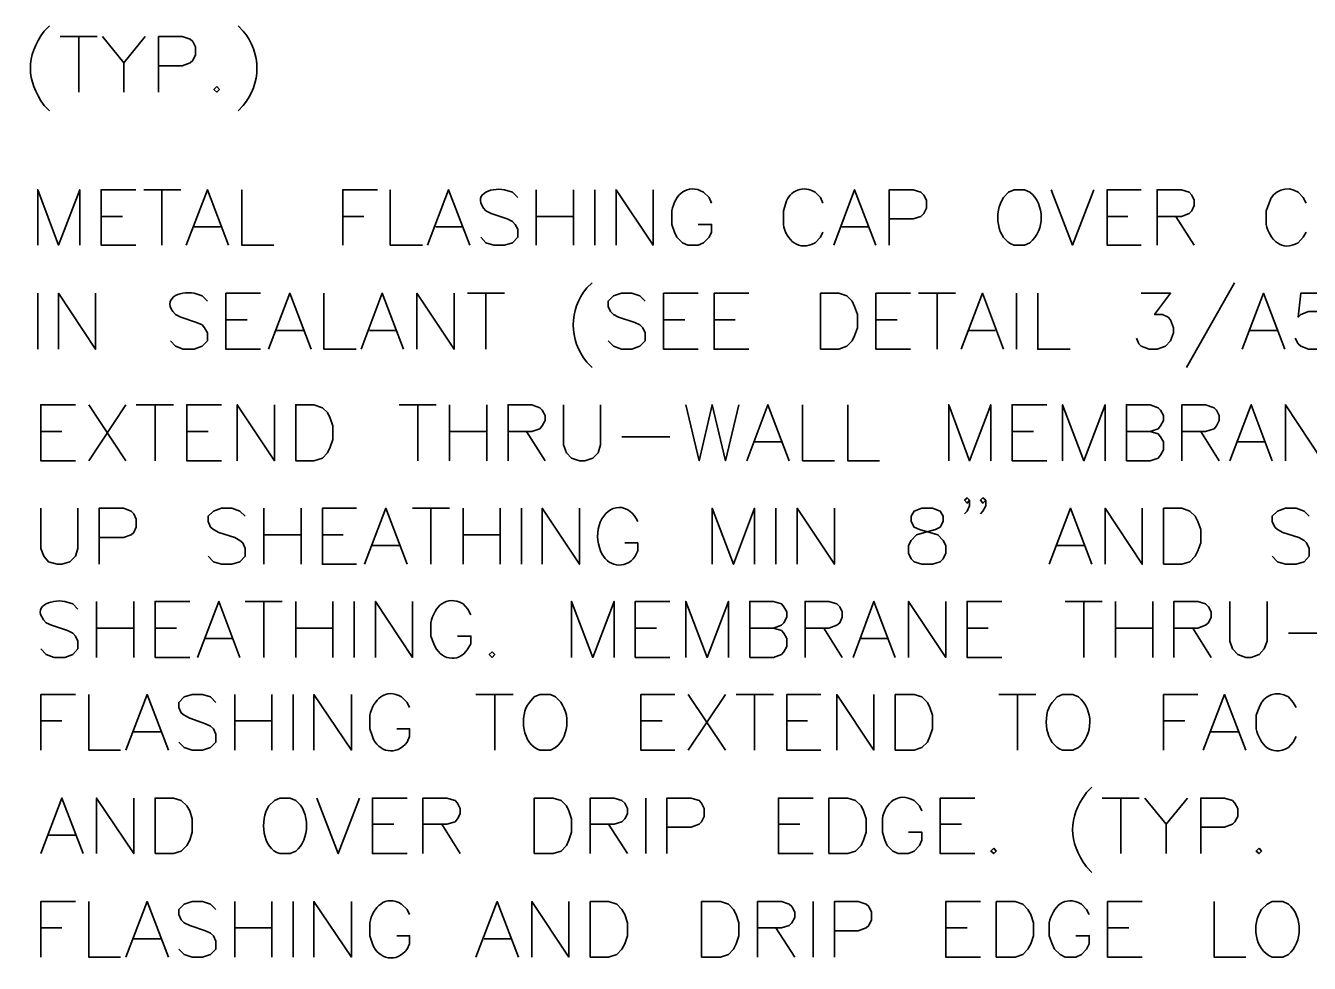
# Model space of a CAD drawing. Header units: inches. Extents: x 5 to 516, y -193 to 129.
# Drawn here: x 37.755 to 40.636, y -167.433 to -165.33 of the extents above; entities that cross this region are included whole.
import ezdxf

# ---------------------------------------------------------------- set-up
doc = ezdxf.new("R2010")
doc.units = ezdxf.units.IN
doc.header["$MEASUREMENT"] = 0
doc.layers.add('PDF7_Geometry', color=7, linetype='Continuous')

msp = doc.modelspace()

# ---------------------------------------------------------------- linework, layer by layer
at = {"layer": 'PDF7_Geometry', "lineweight": 35}
for points in [[(37.809108, -165.3302277), (37.7968858, -165.3424499)], [(37.8324415, -165.3546712), (37.9157749, -165.3546712)], [(37.874662, -165.3546712), (37.874662, -165.4791156)], [(37.9279977, -165.3546712), (37.9757755, -165.4135601), (37.9757755, -165.4791156)], [(38.0235517, -165.3546712), (37.9757739, -165.4135601)], [(38.0535516, -165.4791151), (38.0535516, -165.3546706), (38.1068849, -165.3546706), (38.1246627, -165.3602262), (38.1302183, -165.3657817), (38.1368849, -165.378004), (38.1368849, -165.3957817), (38.1302183, -165.408004), (38.1246627, -165.4135595), (38.1068849, -165.4202262), (38.0535516, -165.4202262)], [(37.7968858, -165.5091166), (37.809108, -165.5213388)], [(37.7824402, -165.8224492), (37.7824402, -165.6980047), (37.8291068, -165.8224492), (37.8768846, -165.6980047), (37.8768846, -165.8224492)], [(38.0024412, -165.8224492), (37.9246634, -165.8224492), (37.9246634, -165.6980047), (38.0024412, -165.6980047)], [(38.0202196, -165.6980053), (38.1035529, -165.6980053)], [(38.0613302, -165.6980053), (38.0613302, -165.8224497)], [(38.1157735, -165.8224492), (38.1635513, -165.6980047), (38.210218, -165.8224492)], [(38.2402174, -165.6980053), (38.2402174, -165.8224497), (38.3124397, -165.8224497)], [(38.4668862, -165.8224492), (38.4668862, -165.6980047), (38.544664, -165.6980047)], [(38.5735508, -165.6980053), (38.5735508, -165.8224497), (38.645773, -165.8224497)], [(38.6568841, -165.8224492), (38.7046619, -165.6980047), (38.7524397, -165.8224492)], [(38.8602194, -165.7157823), (38.8479972, -165.7035601), (38.8302194, -165.6980045)], [(38.90133, -165.6980053), (38.90133, -165.8224497)], [(38.9846633, -165.6980053), (38.9846633, -165.8224497)], [(39.0324403, -165.6980053), (39.0324403, -165.8224497)], [(39.0802195, -165.8224492), (39.0802195, -165.6980047), (39.1635528, -165.8224492), (39.1635528, -165.6980047)], [(39.2946632, -165.7280052), (39.2891076, -165.7157829), (39.2768854, -165.7035607)], [(39.5691066, -165.8224492), (39.6157733, -165.6980047), (39.6635511, -165.8224492)], [(39.6935528, -165.8224492), (39.6935528, -165.6980047), (39.7468861, -165.6980047), (39.7646639, -165.7035603), (39.7713306, -165.7102269), (39.7768861, -165.7213381), (39.7768861, -165.7391158), (39.7713306, -165.7513381), (39.7646639, -165.7580047), (39.7468861, -165.7635603), (39.6935528, -165.7635603)], [(40.0091083, -165.7035608), (39.9968861, -165.6980053), (39.9735527, -165.6980053), (39.9613305, -165.7035608), (39.9502194, -165.715783)], [(40.0568861, -165.6980053), (40.1046639, -165.8224497), (40.1524416, -165.6980053)], [(40.2591088, -165.8224492), (40.1824422, -165.8224492), (40.1824422, -165.6980047), (40.2591088, -165.6980047)], [(40.2946632, -165.8224492), (40.2946632, -165.6980047), (40.3491077, -165.6980047), (40.3668855, -165.7035603), (40.372441, -165.7102269), (40.3779966, -165.7213381), (40.3779966, -165.7335603), (40.372441, -165.7457825), (40.3668855, -165.7513381), (40.3491077, -165.7580047), (40.2946632, -165.7580047)], [(40.6291065, -165.7280052), (40.6224399, -165.7157829), (40.6113287, -165.7035607)], [(40.5457732, -165.7280052), (40.5391065, -165.745783), (40.5391065, -165.775783)], [(37.9246634, -165.7580051), (37.9724412, -165.7580051)], [(38.4668862, -165.7580051), (38.514664, -165.7580051)], [(38.7879972, -165.7457823), (38.8002194, -165.7513379), (38.835775, -165.7635601), (38.8479972, -165.7691157), (38.8535527, -165.7757823), (38.8602194, -165.7868934), (38.8602194, -165.8046712), (38.8479972, -165.8168934), (38.8302194, -165.822449), (38.8057749, -165.822449), (38.7879972, -165.8168934), (38.7768861, -165.8046712)], [(38.90133, -165.7580051), (38.9846633, -165.7580051)], [(39.2057743, -165.745783), (39.2057743, -165.775783), (39.2113298, -165.7935607), (39.2168854, -165.8046718), (39.2291076, -165.8168941), (39.2413298, -165.8224496), (39.2646632, -165.8224496), (39.2768854, -165.8168941), (39.2891076, -165.8046718), (39.2946632, -165.7935607), (39.2946632, -165.775783), (39.2646632, -165.775783)], [(40.1824422, -165.7580051), (40.2291088, -165.7580051)], [(40.336886, -165.7580051), (40.3779971, -165.8224495)], [(38.1335529, -165.7813386), (38.1924417, -165.7813386)], [(38.6757734, -165.7813386), (38.7346623, -165.7813386)], [(39.5868859, -165.7813386), (39.6457748, -165.7813386)], [(39.5268854, -165.8168941), (39.5391076, -165.8046718), (39.5446632, -165.7935607)], [(39.9735527, -165.8224497), (39.9968861, -165.8224497), (40.0091083, -165.8168942)], [(40.6113287, -165.8168941), (40.6224399, -165.8046718), (40.6291065, -165.7935607)], [(37.7824402, -165.930226), (37.7824402, -166.0557815)], [(37.8291072, -166.0557821), (37.8291072, -165.9302265), (37.9124405, -166.0557821), (37.9124405, -165.9302265)], [(38.1635528, -165.9480053), (38.1513305, -165.9357831), (38.1335528, -165.9302275)], [(38.2824411, -166.0557821), (38.2046633, -166.0557821), (38.2046633, -165.9302265), (38.2824411, -165.9302265)], [(38.3002195, -166.0557821), (38.3479973, -165.9302265), (38.3957751, -166.0557821)], [(38.4246634, -165.930226), (38.4246634, -166.0557815), (38.4968857, -166.0557815)], [(38.5079968, -166.0557821), (38.5557746, -165.9302265), (38.6035523, -166.0557821)], [(38.6335529, -166.0557821), (38.6335529, -165.9302265), (38.7168862, -166.0557821), (38.7168862, -165.9302265)], [(38.7468861, -165.930226), (38.8302195, -165.930226)], [(38.7879967, -165.930226), (38.7879967, -166.0557815)], [(39.0268861, -165.9068924), (39.0146639, -165.9180036)], [(39.1457735, -165.9480053), (39.1335513, -165.9357831), (39.1157735, -165.9302275), (39.0924402, -165.9302275), (39.0746624, -165.9357831), (39.0624402, -165.9480053), (39.0624402, -165.9602275), (39.0679957, -165.9713386), (39.0746624, -165.9780053), (39.0857735, -165.9835608), (39.1224402, -165.9957831), (39.1335513, -166.0013386), (39.140218, -166.0080053), (39.1457735, -166.0191164), (39.1457735, -166.0368942), (39.1335513, -166.0491164), (39.1157735, -166.0557831), (39.0924402, -166.0557831), (39.0746624, -166.0491164), (39.0624402, -166.0368942)], [(39.2646641, -166.0557821), (39.1868864, -166.0557821), (39.1868864, -165.9302265), (39.2646641, -165.9302265)], [(39.3779974, -166.0557821), (39.3002196, -166.0557821), (39.3002196, -165.9302265), (39.3779974, -165.9302265)], [(39.7413307, -166.0557821), (39.6635529, -166.0557821), (39.6635529, -165.9302265), (39.7413307, -165.9302265)], [(39.7591068, -165.930226), (39.8424402, -165.930226)], [(39.8013296, -165.930226), (39.8013296, -166.0557815)], [(39.854663, -166.0557821), (39.9024408, -165.9302265), (39.9502186, -166.0557821)], [(39.9791069, -165.930226), (39.9791069, -166.0557815)], [(40.0268862, -165.930226), (40.0268862, -166.0557815), (40.0991084, -166.0557815)], [(40.2591069, -165.930226), (40.3246624, -165.930226), (40.2891069, -165.9780037), (40.3068846, -165.9780037), (40.3191069, -165.9835593), (40.3246624, -165.990226), (40.3313291, -166.0080037), (40.3313291, -166.0191149), (40.3246624, -166.0368926), (40.3135513, -166.0491149), (40.2946624, -166.0557815), (40.2768846, -166.0557815), (40.2591069, -166.0491149), (40.2535513, -166.0435593), (40.2479957, -166.0313371)], [(40.4679963, -165.9068924), (40.3602185, -166.0968925)], [(40.4857734, -166.0557821), (40.5335511, -165.9302265), (40.5813289, -166.0557821)], [(40.6757736, -165.930226), (40.6168847, -165.930226), (40.6113291, -165.9835593), (40.6168847, -165.9780037), (40.6346624, -165.9713371), (40.6524402, -165.9713371), (40.670218, -165.9780037), (40.6824402, -165.990226), (40.6879958, -166.0080037), (40.6879958, -166.0191149), (40.6824402, -166.0368926), (40.670218, -166.0491149), (40.6524402, -166.0557815), (40.6346624, -166.0557815), (40.6168847, -166.0491149), (40.6113291, -166.0435593), (40.6046624, -166.0313371)], [(38.0913305, -165.9780053), (38.1035528, -165.9835608), (38.1391083, -165.9957831), (38.1513305, -166.0013386), (38.1568861, -166.0080053), (38.1635528, -166.0191164), (38.1635528, -166.0368942), (38.1513305, -166.0491164), (38.1335528, -166.0557831), (38.1091083, -166.0557831), (38.0913305, -166.0491164), (38.0802194, -166.0368942)], [(38.2046633, -165.9902258), (38.2524411, -165.9902258)], [(39.1868864, -165.9902258), (39.2346641, -165.9902258)], [(39.3002196, -165.9902258), (39.3479974, -165.9902258)], [(39.6635529, -165.9902258), (39.7113307, -165.9902258)], [(38.3179966, -166.0135593), (38.3779966, -166.0135593)], [(38.526886, -166.0135593), (38.5857749, -166.0135593)], [(39.8724423, -166.0135593), (39.9313312, -166.0135593)], [(40.5035527, -166.0135593), (40.5635527, -166.0135593)], [(39.0146639, -166.0846702), (39.0268861, -166.0968925)], [(37.8668866, -166.3057821), (37.7891088, -166.3057821), (37.7891088, -166.1802265), (37.8668866, -166.1802265)], [(37.8968856, -166.180226), (37.980219, -166.3057815)], [(37.980219, -166.180226), (37.8968856, -166.3057815)], [(38.0035525, -166.180226), (38.0868858, -166.180226)], [(38.045773, -166.180226), (38.045773, -166.3057815)], [(38.1946635, -166.3057821), (38.1168857, -166.3057821), (38.1168857, -166.1802265), (38.1946635, -166.1802265)], [(38.230219, -166.3057821), (38.230219, -166.1802265), (38.3135523, -166.3057821), (38.3135523, -166.1802265)], [(38.5935523, -166.180226), (38.6768856, -166.180226)], [(38.635775, -166.180226), (38.635775, -166.3057815)], [(38.7068855, -166.180226), (38.7068855, -166.3057815)], [(38.7902188, -166.180226), (38.7902188, -166.3057815)], [(38.8379958, -166.3057821), (38.8379958, -166.1802265), (38.8913292, -166.1802265), (38.9091069, -166.1868932), (38.9146625, -166.1924487), (38.9213292, -166.204671), (38.9213292, -166.2157821), (38.9146625, -166.2280043), (38.9091069, -166.234671), (38.8913292, -166.2402265), (38.8379958, -166.2402265)], [(38.9624397, -166.180226), (38.9624397, -166.270226), (38.9691064, -166.2880038), (38.9802175, -166.300226), (38.9979953, -166.3057815), (39.0102175, -166.3057815), (39.0279953, -166.300226), (39.0402175, -166.2880038), (39.0457731, -166.270226), (39.0457731, -166.180226)], [(39.2368855, -166.180226), (39.2668855, -166.3057815), (39.2957744, -166.180226), (39.3257744, -166.3057815), (39.3557744, -166.180226)], [(39.3735522, -166.3057821), (39.42133, -166.1802265), (39.4691078, -166.3057821)], [(39.4991083, -166.180226), (39.4991083, -166.3057815), (39.5702195, -166.3057815)], [(39.6002187, -166.180226), (39.6002187, -166.3057815), (39.6713298, -166.3057815)], [(39.8268852, -166.3057821), (39.8268852, -166.1802265), (39.8735519, -166.3057821), (39.9213297, -166.1802265), (39.9213297, -166.3057821)], [(40.0468862, -166.3057821), (39.9691085, -166.3057821), (39.9691085, -166.1802265), (40.0468862, -166.1802265)], [(40.0824417, -166.3057821), (40.0824417, -166.1802265), (40.1302195, -166.3057821), (40.1779973, -166.1802265), (40.1779973, -166.3057821)], [(40.2257749, -166.3057821), (40.2257749, -166.1802265), (40.2791082, -166.1802265), (40.296886, -166.1868932), (40.3024416, -166.1924487), (40.3091082, -166.204671), (40.3091082, -166.2157821), (40.3024416, -166.2280043), (40.296886, -166.234671), (40.2791082, -166.2402265), (40.2257749, -166.2402265)], [(40.3502188, -166.3057821), (40.3502188, -166.1802265), (40.4035521, -166.1802265), (40.422441, -166.1868932), (40.4279966, -166.1924487), (40.4335521, -166.204671), (40.4335521, -166.2157821), (40.4279966, -166.2280043), (40.422441, -166.234671), (40.4035521, -166.2402265), (40.3502188, -166.2402265)], [(40.4579956, -166.3057821), (40.5057734, -166.1802265), (40.55244, -166.3057821)], [(40.5824418, -166.3057821), (40.5824418, -166.1802265), (40.6657751, -166.3057821), (40.6657751, -166.1802265)], [(37.7891088, -166.2402258), (37.8368866, -166.2402258)], [(38.1168857, -166.2402258), (38.1646635, -166.2402258)], [(38.7068855, -166.2402258), (38.7902188, -166.2402258)], [(38.8791064, -166.2402258), (38.9213286, -166.3057814)], [(39.9691085, -166.2402258), (40.0168862, -166.2402258)], [(40.2791083, -166.2402258), (40.2968861, -166.2457814), (40.3024416, -166.252448), (40.3091083, -166.2635591), (40.3091083, -166.2813369), (40.3024416, -166.2935591), (40.2968861, -166.3002258), (40.2791083, -166.3057814), (40.225775, -166.3057814)], [(40.3924416, -166.2402258), (40.4335527, -166.3057814)], [(39.0935523, -166.2524487), (39.2013301, -166.2524487)], [(39.3913293, -166.2635593), (39.4513293, -166.2635593)], [(40.4757749, -166.2635593), (40.5346638, -166.2635593)], [(39.8735523, -166.3946719), (39.8679967, -166.4013386), (39.8624412, -166.3946719), (39.8679967, -166.3891163), (39.8735523, -166.3946719), (39.8735523, -166.4068941), (39.8679967, -166.4191163), (39.8624412, -166.4246719)], [(39.9102186, -166.3946719), (39.9035519, -166.4013386), (39.8979964, -166.3946719), (39.9035519, -166.3891163), (39.9102186, -166.3946719), (39.9102186, -166.4068941), (39.9035519, -166.4191163), (39.8979964, -166.4246719)], [(37.7891088, -166.4124489), (37.7891088, -166.502449), (37.7957755, -166.5202267), (37.8068866, -166.532449), (37.8257755, -166.5380045), (37.8368866, -166.5380045), (37.8546644, -166.532449), (37.8668866, -166.5202267), (37.8724422, -166.502449), (37.8724422, -166.4124489)], [(37.9202191, -166.5380051), (37.9202191, -166.4124495), (37.9746636, -166.4124495), (37.9924414, -166.4191162), (37.9979969, -166.4246717), (38.0035525, -166.4368939), (38.0035525, -166.4546717), (37.9979969, -166.4668939), (37.9924414, -166.4724495), (37.9746636, -166.4780051), (37.9202191, -166.4780051)], [(38.247996, -166.430226), (38.2357738, -166.4191149), (38.217996, -166.4124482), (38.1946627, -166.4124482), (38.1768849, -166.4191149), (38.1646627, -166.430226), (38.1646627, -166.4424482), (38.1702183, -166.4546704), (38.1768849, -166.460226), (38.1891071, -166.4668927), (38.2246627, -166.4780038), (38.2357738, -166.4846705), (38.2424405, -166.490226), (38.247996, -166.5024482), (38.247996, -166.520226), (38.2357738, -166.5324482), (38.217996, -166.5380038), (38.1946627, -166.5380038), (38.1768849, -166.5324482), (38.1646627, -166.520226)], [(38.2902188, -166.4124489), (38.2902188, -166.5380045)], [(38.3735521, -166.4124489), (38.3735521, -166.5380045)], [(38.4979958, -166.5380051), (38.4213291, -166.5380051), (38.4213291, -166.4124495), (38.4979958, -166.4124495)], [(38.5157754, -166.5380051), (38.5635532, -166.4124495), (38.6113309, -166.5380051)], [(38.6235522, -166.4124489), (38.7068855, -166.4124489)], [(38.6646627, -166.4124489), (38.6646627, -166.5380045)], [(38.7368854, -166.4124489), (38.7368854, -166.5380045)], [(38.8202188, -166.4124489), (38.8202188, -166.5380045)], [(38.8679957, -166.4124489), (38.8679957, -166.5380045)], [(38.9146628, -166.5380051), (38.9146628, -166.4124495), (38.9979961, -166.5380051), (38.9979961, -166.4124495)], [(39.2957731, -166.5380051), (39.2957731, -166.4124495), (39.3435509, -166.5380051), (39.3913287, -166.4124495), (39.3913287, -166.5380051)], [(39.4391085, -166.4124489), (39.4391085, -166.5380045)], [(39.4868855, -166.5380051), (39.4868855, -166.4124495), (39.5702188, -166.5380051), (39.5702188, -166.4124495)], [(40.0524418, -166.5380051), (40.1002196, -166.4124495), (40.1479974, -166.5380051)], [(40.1779979, -166.5380051), (40.1779979, -166.4124495), (40.2613313, -166.5380051), (40.2613313, -166.4124495)], [(40.6357752, -166.430226), (40.6246641, -166.4191149), (40.6068863, -166.4124482), (40.5824418, -166.4124482), (40.5646641, -166.4191149), (40.5524418, -166.430226), (40.5524418, -166.4424482), (40.5591085, -166.4546704), (40.5646641, -166.460226), (40.5768863, -166.4668927), (40.6124418, -166.4780038), (40.6246641, -166.4846705), (40.6302196, -166.490226), (40.6357752, -166.5024482), (40.6357752, -166.520226), (40.6246641, -166.5324482), (40.6068863, -166.5380038), (40.5824418, -166.5380038), (40.5646641, -166.5324482), (40.5524418, -166.520226)], [(38.2902188, -166.4724488), (38.3735521, -166.4724488)], [(38.4213291, -166.4724488), (38.4679958, -166.4724488)], [(38.7368854, -166.4724488), (38.8202188, -166.4724488)], [(38.5335524, -166.4957823), (38.5935524, -166.4957823)], [(39.1235509, -166.5202266), (39.1291064, -166.5080044), (39.1291064, -166.4902266), (39.1002175, -166.4902266)], [(40.0702189, -166.4957823), (40.1302189, -166.4957823)], [(37.8724422, -166.6391155), (37.8613311, -166.6268932), (37.8435533, -166.6213377)], [(37.9146627, -166.6213384), (37.9146627, -166.746894)], [(37.997996, -166.6213384), (37.997996, -166.746894)], [(38.1235508, -166.7468945), (38.045773, -166.7468945), (38.045773, -166.6213389), (38.1235508, -166.6213389)], [(38.1413292, -166.7468945), (38.189107, -166.6213389), (38.2357736, -166.7468945)], [(38.247996, -166.6213384), (38.3313294, -166.6213384)], [(38.2902188, -166.6213384), (38.2902188, -166.746894)], [(38.3613293, -166.6213384), (38.3613293, -166.746894)], [(38.4446626, -166.6213384), (38.4446626, -166.746894)], [(38.4924419, -166.6213384), (38.4924419, -166.746894)], [(38.5402188, -166.7468945), (38.5402188, -166.6213389), (38.6235522, -166.7468945), (38.6235522, -166.6213389)], [(38.980219, -166.7468945), (38.980219, -166.6213389), (39.0279968, -166.7468945), (39.0757746, -166.6213389), (39.0757746, -166.7468945)], [(39.20133, -166.7468945), (39.1235522, -166.7468945), (39.1235522, -166.6213389), (39.20133, -166.6213389)], [(39.2368855, -166.7468945), (39.2368855, -166.6213389), (39.2846632, -166.7468945), (39.332441, -166.6213389), (39.332441, -166.7468945)], [(39.3802186, -166.7468945), (39.3802186, -166.6213389), (39.433552, -166.6213389), (39.4513297, -166.6268945), (39.4568853, -166.6335612), (39.463552, -166.6446723), (39.463552, -166.6568945), (39.4568853, -166.6691167), (39.4513297, -166.6746723), (39.433552, -166.6813389), (39.3802186, -166.6813389)], [(39.5046625, -166.7468945), (39.5046625, -166.6213389), (39.5579959, -166.6213389), (39.5757737, -166.6268945), (39.5824403, -166.6335612), (39.5879959, -166.6446723), (39.5879959, -166.6568945), (39.5824403, -166.6691167), (39.5757737, -166.6746723), (39.5579959, -166.6813389), (39.5046625, -166.6813389)], [(39.6124416, -166.7468945), (39.6591083, -166.6213389), (39.706886, -166.7468945)], [(39.7368855, -166.7468945), (39.7368855, -166.6213389), (39.8202188, -166.7468945), (39.8202188, -166.6213389)], [(39.9457736, -166.7468945), (39.8679958, -166.7468945), (39.8679958, -166.6213389), (39.9457736, -166.6213389)], [(40.0879959, -166.6213384), (40.1713293, -166.6213384)], [(40.1302187, -166.6213384), (40.1302187, -166.746894)], [(40.2013292, -166.6213384), (40.2013292, -166.746894)], [(40.2846625, -166.6213384), (40.2846625, -166.746894)], [(40.3324417, -166.7468945), (40.3324417, -166.6213389), (40.3857751, -166.6213389), (40.4035529, -166.6268945), (40.4102195, -166.6335612), (40.4157751, -166.6446723), (40.4157751, -166.6568945), (40.4102195, -166.6691167), (40.4035529, -166.6746723), (40.3857751, -166.6813389), (40.3324417, -166.6813389)], [(40.4579956, -166.6213384), (40.4579956, -166.7102273), (40.4635511, -166.7280051), (40.4757734, -166.7402273), (40.4935511, -166.746894), (40.5057734, -166.746894), (40.5235511, -166.7402273), (40.5346623, -166.7280051), (40.5413289, -166.7102273), (40.5413289, -166.6213384)], [(38.7546625, -166.6513383), (38.7479958, -166.6391161), (38.7368847, -166.6268939)], [(37.8013311, -166.6691155), (37.8135533, -166.674671), (37.8491088, -166.6868932), (37.8613311, -166.6924488), (37.8668866, -166.6991155), (37.8724422, -166.7102266), (37.8724422, -166.7280043), (37.8613311, -166.7402266), (37.8435533, -166.7468932), (37.8191088, -166.7468932), (37.8013311, -166.7402266), (37.7891088, -166.7280043)], [(37.9146627, -166.6813382), (37.997996, -166.6813382)], [(38.045773, -166.6813382), (38.0935508, -166.6813382)], [(38.3613293, -166.6813382), (38.4446626, -166.6813382)], [(38.6646625, -166.6691161), (38.6646625, -166.6991161), (38.6713291, -166.7168939)], [(39.1235522, -166.6813382), (39.17133, -166.6813382)], [(39.4335521, -166.6813382), (39.4513298, -166.6868938), (39.4568854, -166.6924493), (39.4635521, -166.7046716), (39.4635521, -166.7224493), (39.4568854, -166.7346716), (39.4513298, -166.7402271), (39.4335521, -166.7468938), (39.3802187, -166.7468938)], [(39.5468853, -166.6813382), (39.5879964, -166.7468938)], [(39.8679958, -166.6813382), (39.9157736, -166.6813382)], [(40.2013292, -166.6813382), (40.2846625, -166.6813382)], [(40.3746622, -166.6813382), (40.4157734, -166.7468938)], [(38.1591085, -166.7046717), (38.2179974, -166.7046717)], [(38.7479958, -166.728005), (38.7546625, -166.7168939), (38.7546625, -166.6991161), (38.7246625, -166.6991161)], [(39.6302186, -166.7046717), (39.6891075, -166.7046717)], [(40.5891082, -166.6924489), (40.6957748, -166.6924489)], [(37.7891088, -166.9546718), (37.7891088, -166.8302273), (37.8668866, -166.8302273)], [(37.8968856, -166.8302278), (37.8968856, -166.9546723), (37.9679967, -166.9546723)], [(37.980219, -166.9546718), (38.0279967, -166.8302273), (38.0757745, -166.9546718)], [(38.182442, -166.8480049), (38.1702198, -166.8357827), (38.152442, -166.8302271), (38.1291087, -166.8302271), (38.1113309, -166.8357827), (38.0991087, -166.8480049), (38.0991087, -166.859116), (38.1046642, -166.8713382), (38.1113309, -166.8768938), (38.1235531, -166.8835605), (38.1591087, -166.8957827), (38.1702198, -166.9013382), (38.1768865, -166.9068938), (38.182442, -166.919116), (38.182442, -166.9368938), (38.1702198, -166.949116), (38.152442, -166.9546716), (38.1291087, -166.9546716), (38.1113309, -166.949116), (38.0991087, -166.9368938)], [(38.2246625, -166.8302278), (38.2246625, -166.9546723)], [(38.3079959, -166.8302278), (38.3079959, -166.9546723)], [(38.3557751, -166.8302278), (38.3557751, -166.9546723)], [(38.4024399, -166.9546718), (38.4024399, -166.8302273), (38.4868843, -166.9546718), (38.4868843, -166.8302273)], [(38.6168858, -166.8591156), (38.6113302, -166.8480044), (38.599108, -166.8357822)], [(38.7657754, -166.8302278), (38.8491087, -166.8302278)], [(38.8079959, -166.8302278), (38.8079959, -166.9546723)], [(38.9446641, -166.8357834), (38.933553, -166.8302278), (38.9091086, -166.8302278), (38.8968863, -166.8357834), (38.8857752, -166.8480056)], [(39.2124417, -166.9546718), (39.1357751, -166.9546718), (39.1357751, -166.8302273), (39.2124417, -166.8302273)], [(39.2424419, -166.8302278), (39.3257753, -166.9546723)], [(39.3257753, -166.8302278), (39.2424419, -166.9546723)], [(39.3502187, -166.8302278), (39.4335521, -166.8302278)], [(39.3913293, -166.8302278), (39.3913293, -166.9546723)], [(39.5402186, -166.9546718), (39.463552, -166.9546718), (39.463552, -166.8302273), (39.5402186, -166.8302273)], [(39.5757753, -166.9546718), (39.5757753, -166.8302273), (39.6591086, -166.9546718), (39.6591086, -166.8302273)], [(39.9391086, -166.8302278), (40.0224419, -166.8302278)], [(39.9813291, -166.8302278), (39.9813291, -166.9546723)], [(40.1179973, -166.8357834), (40.1057751, -166.8302278), (40.0824417, -166.8302278), (40.0702195, -166.8357834), (40.0591084, -166.8480056)], [(40.3091082, -166.9546718), (40.3091082, -166.8302273), (40.3857749, -166.8302273)], [(40.3979958, -166.9546718), (40.4457735, -166.8302273), (40.4935513, -166.9546718)], [(40.6068852, -166.8591156), (40.6002185, -166.8480044), (40.5891074, -166.8357822)], [(38.5279969, -166.8768933), (38.5279969, -166.9068933), (38.5335524, -166.9246711)], [(40.5235519, -166.8591156), (40.5168852, -166.8768933), (40.5168852, -166.9068933)], [(37.7891088, -166.8891155), (37.8368866, -166.8891155)], [(37.997996, -166.9135612), (38.057996, -166.9135612)], [(38.2246625, -166.8891155), (38.3079959, -166.8891155)], [(38.6113302, -166.9368933), (38.6168858, -166.9246711), (38.6168858, -166.9068933), (38.5879969, -166.9068933)], [(39.1357751, -166.8891155), (39.1835528, -166.8891155)], [(39.463552, -166.8891155), (39.5102186, -166.8891155)], [(40.3091082, -166.8891155), (40.356886, -166.8891155)], [(40.4157751, -166.9135612), (40.4757751, -166.9135612)], [(40.5891074, -166.9491156), (40.6002185, -166.9368933), (40.6068852, -166.9246711)], [(38.9091086, -166.9546723), (38.933553, -166.9546723), (38.9446641, -166.9491167)], [(40.0824417, -166.9546723), (40.1057751, -166.9546723), (40.1179973, -166.9491167)], [(40.1479957, -167.0380051), (40.1357735, -167.0502273)], [(37.7891088, -167.1868947), (37.8368866, -167.0624503), (37.8846644, -167.1868947)], [(37.9146627, -167.1868947), (37.9146627, -167.0624503), (37.997996, -167.1868947), (37.997996, -167.0624503)], [(38.3613307, -167.0680041), (38.3491085, -167.0624485), (38.3257752, -167.0624485), (38.313553, -167.0680041), (38.3013307, -167.0802263)], [(38.4091085, -167.0624485), (38.4568863, -167.186893), (38.5046641, -167.0624485)], [(38.6113302, -167.1868947), (38.5335524, -167.1868947), (38.5335524, -167.0624503), (38.6113302, -167.0624503)], [(38.6468857, -167.1868947), (38.6468857, -167.0624503), (38.700219, -167.0624503), (38.7191079, -167.0680058), (38.7246635, -167.0735614), (38.730219, -167.0857836), (38.730219, -167.0980058), (38.7246635, -167.1091169), (38.7191079, -167.1157836), (38.700219, -167.1213392), (38.6468857, -167.1213392)], [(39.0224418, -167.1868947), (39.0224418, -167.0624503), (39.0757752, -167.0624503), (39.0935529, -167.0680058), (39.1002196, -167.0735614), (39.1057752, -167.0857836), (39.1057752, -167.0980058), (39.1002196, -167.1091169), (39.0935529, -167.1157836), (39.0757752, -167.1213392), (39.0224418, -167.1213392)], [(39.1468857, -167.0624485), (39.1468857, -167.186893)], [(39.1946627, -167.1868947), (39.1946627, -167.0624503), (39.2491071, -167.0624503), (39.2668849, -167.0680058), (39.2724405, -167.0735614), (39.277996, -167.0857836), (39.277996, -167.1035614), (39.2724405, -167.1157836), (39.2668849, -167.1213392), (39.2491071, -167.1280058), (39.1946627, -167.1280058)], [(39.5224405, -167.1868947), (39.4446627, -167.1868947), (39.4446627, -167.0624503), (39.5224405, -167.0624503)], [(39.7668854, -167.0913385), (39.7613299, -167.0802274), (39.7491076, -167.0680052)], [(39.8857738, -167.1868947), (39.807996, -167.1868947), (39.807996, -167.0624503), (39.8857738, -167.0624503)], [(40.1713293, -167.0624485), (40.2546626, -167.0624485)], [(40.213552, -167.0624485), (40.213552, -167.186893)], [(40.2668855, -167.0624485), (40.3146632, -167.1213374), (40.3146632, -167.186893)], [(40.3624416, -167.0624485), (40.3146639, -167.1213374)], [(40.3924416, -167.1868947), (40.3924416, -167.0624503), (40.4457749, -167.0624503), (40.4635527, -167.0680058), (40.4691082, -167.0735614), (40.4757749, -167.0857836), (40.4757749, -167.1035614), (40.4691082, -167.1157836), (40.4635527, -167.1213392), (40.4457749, -167.1280058), (40.3924416, -167.1280058)], [(39.6779965, -167.1091163), (39.6779965, -167.1391163), (39.6835521, -167.1568941), (39.6891076, -167.1691163), (39.7013299, -167.1813385), (39.7135521, -167.1868941), (39.7368854, -167.1868941), (39.7491076, -167.1813385), (39.7613299, -167.1691163), (39.7668854, -167.1568941), (39.7668854, -167.1391163), (39.7368854, -167.1391163)], [(38.5335524, -167.1213384), (38.5813302, -167.1213384)], [(38.6891085, -167.1213384), (38.7302196, -167.186894)], [(39.0635524, -167.1213384), (39.1057746, -167.186894)], [(39.4446627, -167.1213384), (39.4924405, -167.1213384)], [(39.807996, -167.1213384), (39.8557738, -167.1213384)], [(37.8068859, -167.1457819), (37.8668859, -167.1457819)], [(38.3257752, -167.186893), (38.3491085, -167.186893), (38.3613307, -167.1813374)], [(40.1357735, -167.216894), (40.1479957, -167.2291162)], [(37.7891088, -167.4191154), (37.7891088, -167.294671), (37.8668866, -167.294671)], [(37.8968856, -167.2946715), (37.8968856, -167.419116), (37.9679967, -167.419116)], [(37.980219, -167.4191154), (38.0279967, -167.294671), (38.0757745, -167.4191154)], [(38.182442, -167.3124486), (38.1702198, -167.3002263), (38.152442, -167.2946708), (38.1291087, -167.2946708), (38.1113309, -167.3002263), (38.0991087, -167.3124486), (38.0991087, -167.3235597), (38.1046642, -167.3357819), (38.1113309, -167.3424486), (38.1235531, -167.3480041), (38.1591087, -167.3602263), (38.1702198, -167.3657819), (38.1768865, -167.3713375), (38.182442, -167.3835597), (38.182442, -167.4013375), (38.1702198, -167.4135597), (38.152442, -167.4191152), (38.1291087, -167.4191152), (38.1113309, -167.4135597), (38.0991087, -167.4013375)], [(38.2246625, -167.2946715), (38.2246625, -167.419116)], [(38.3079959, -167.2946715), (38.3079959, -167.419116)], [(38.3557751, -167.2946715), (38.3557751, -167.419116)], [(38.4024399, -167.4191154), (38.4024399, -167.294671), (38.4868843, -167.4191154), (38.4868843, -167.294671)], [(38.6168858, -167.3235592), (38.6113302, -167.3124481), (38.599108, -167.3002259)], [(38.7657754, -167.4191154), (38.8135532, -167.294671), (38.861331, -167.4191154)], [(38.8913292, -167.4191154), (38.8913292, -167.294671), (38.9746626, -167.4191154), (38.9746626, -167.294671)], [(39.3979957, -167.4191154), (39.3979957, -167.294671), (39.451329, -167.294671), (39.4691068, -167.3002265), (39.4746624, -167.3057821), (39.481329, -167.3180043), (39.481329, -167.3302265), (39.4746624, -167.3424487), (39.4691068, -167.3480043), (39.451329, -167.3535599), (39.3979957, -167.3535599)], [(39.5224419, -167.2946715), (39.5224419, -167.419116)], [(39.5702188, -167.4191154), (39.5702188, -167.294671), (39.6235522, -167.294671), (39.6413299, -167.3002265), (39.6479966, -167.3057821), (39.6535522, -167.3180043), (39.6535522, -167.3357821), (39.6479966, -167.3480043), (39.6413299, -167.3535599), (39.6235522, -167.3602265), (39.5702188, -167.3602265)], [(39.8979966, -167.4191154), (39.8202188, -167.4191154), (39.8202188, -167.294671), (39.8979966, -167.294671)], [(40.1424415, -167.3235592), (40.1357749, -167.3124481), (40.1246638, -167.3002259)], [(40.2613299, -167.4191154), (40.1835521, -167.4191154), (40.1835521, -167.294671), (40.2613299, -167.294671)], [(40.4224415, -167.2946715), (40.4224415, -167.419116), (40.4935526, -167.419116)], [(40.5891085, -167.3002271), (40.5768863, -167.2946715), (40.5524418, -167.2946715), (40.5413307, -167.3002271), (40.5291085, -167.3124493)], [(38.5279969, -167.3424481), (38.5279969, -167.371337), (38.5335524, -167.3891148)], [(40.0524415, -167.3424481), (40.0524415, -167.371337), (40.0591082, -167.3891148), (40.0646638, -167.401337), (40.076886, -167.4135592), (40.0879971, -167.4191148), (40.1124415, -167.4191148), (40.1246638, -167.4135592), (40.1357749, -167.401337), (40.1424415, -167.3891148), (40.1424415, -167.371337), (40.1124415, -167.371337)], [(37.7891088, -167.3535614), (37.8368866, -167.3535614)], [(38.2246625, -167.3535614), (38.3079959, -167.3535614)], [(38.6113302, -167.401337), (38.6168858, -167.3891148), (38.6168858, -167.371337), (38.5879969, -167.371337)], [(39.4391085, -167.3535614), (39.4813307, -167.419117)], [(39.8202188, -167.3535614), (39.8679966, -167.3535614)], [(40.1835521, -167.3535614), (40.2313299, -167.3535614)], [(37.997996, -167.3780049), (38.057996, -167.3780049)], [(38.7846624, -167.3780049), (38.8435513, -167.3780049)], [(40.5524418, -167.419116), (40.5768863, -167.419116), (40.5891085, -167.4135604)]]:
    msp.add_lwpolyline(points, dxfattribs=at)
for points in [[(38.2324411, -165.3302277), (38.2435522, -165.3424499, -0.369416811), (38.2435522, -165.5091166), (38.2324411, -165.5213388)], [(39.5446632, -165.7280052), (39.5391076, -165.7157829), (39.5268854, -165.7035607, 0.508362924), (39.4613298, -165.7280052), (39.4557743, -165.745783), (39.4557743, -165.775783)]]:
    msp.add_lwpolyline(points, format="xyb", dxfattribs=at)
for points in [[(38.1846619, -165.4668922), (38.1779952, -165.4735589), (38.1846619, -165.4791145), (38.1902174, -165.4735589)], [(39.539109, -166.0557821), (39.539109, -165.9302265), (39.5802201, -165.9302265), (39.5979979, -165.9357821), (39.6102201, -165.9480043), (39.6157756, -165.9602265), (39.6224423, -165.9780043), (39.6224423, -166.0080043), (39.6157756, -166.0257821), (39.6102201, -166.0368932), (39.5979979, -166.0491154), (39.5802201, -166.0557821)], [(38.3613293, -166.3057821), (38.3613293, -166.1802265), (38.4024404, -166.1802265), (38.4213293, -166.1868932), (38.4324404, -166.1980043), (38.4391071, -166.2102265), (38.4446626, -166.2280043), (38.4446626, -166.2580043), (38.4391071, -166.2757821), (38.4324404, -166.2880043), (38.4213293, -166.3002265), (38.4024404, -166.3057821)], [(39.7668854, -166.4124489), (39.7491076, -166.4191156), (39.742441, -166.4302267), (39.742441, -166.4424489), (39.7491076, -166.4546712), (39.7613299, -166.4602267), (39.7846632, -166.4668934), (39.802441, -166.472449), (39.8146632, -166.4846712), (39.8202188, -166.4957823), (39.8202188, -166.5135601), (39.8146632, -166.5257823), (39.8079965, -166.532449), (39.7902187, -166.5380045), (39.7668854, -166.5380045), (39.7491076, -166.532449), (39.742441, -166.5257823), (39.7368854, -166.5135601), (39.7368854, -166.4957823), (39.742441, -166.4846712), (39.7546632, -166.472449), (39.772441, -166.4668934), (39.7968854, -166.4602267), (39.8079965, -166.4546712), (39.8146632, -166.4424489), (39.8146632, -166.4302267), (39.8079965, -166.4191156), (39.7902187, -166.4124489)], [(40.3091082, -166.5380051), (40.3091082, -166.4124495), (40.3502193, -166.4124495), (40.3679971, -166.4191162), (40.3802193, -166.4302273), (40.3857749, -166.4424495), (40.3924416, -166.4602273), (40.3924416, -166.4902273), (40.3857749, -166.5080051), (40.3802193, -166.5202273), (40.3679971, -166.5324495), (40.3502193, -166.5380051)], [(38.8024417, -166.7346716), (38.795775, -166.7402272), (38.8024417, -166.7468939), (38.8079973, -166.7402272)], [(39.7068856, -166.9546718), (39.7068856, -166.8302273), (39.7491078, -166.8302273), (39.7668856, -166.8357829), (39.7791078, -166.8480051), (39.7846634, -166.8591162), (39.7902189, -166.876894), (39.7902189, -166.906894), (39.7846634, -166.9246718), (39.7791078, -166.936894), (39.7668856, -166.9491162), (39.7491078, -166.9546718)], [(38.045773, -167.1868947), (38.045773, -167.0624503), (38.0868841, -167.0624503), (38.1046619, -167.0680058), (38.1168841, -167.080228), (38.1235508, -167.0913392), (38.1291063, -167.1091169), (38.1291063, -167.1391169), (38.1235508, -167.1568947), (38.1168841, -167.1691169), (38.1046619, -167.1813392), (38.0868841, -167.1868947)], [(38.8968857, -167.1868947), (38.8968857, -167.0624503), (38.9391079, -167.0624503), (38.9568857, -167.0680058), (38.9691079, -167.080228), (38.9746635, -167.0913392), (38.980219, -167.1091169), (38.980219, -167.1391169), (38.9746635, -167.1568947), (38.9691079, -167.1691169), (38.9568857, -167.1813392), (38.9391079, -167.1868947)], [(39.557996, -167.1868947), (39.557996, -167.0624503), (39.6002182, -167.0624503), (39.617996, -167.0680058), (39.6302182, -167.080228), (39.6357737, -167.0913392), (39.6413293, -167.1091169), (39.6413293, -167.1391169), (39.6357737, -167.1568947), (39.6302182, -167.1691169), (39.617996, -167.1813392), (39.6002182, -167.1868947)], [(39.9279979, -167.1746719), (39.9213312, -167.1813385), (39.9279979, -167.1868941), (39.9335534, -167.1813385)], [(40.5235519, -167.1746719), (40.5168852, -167.1813385), (40.5235519, -167.1868941), (40.5291074, -167.1813385)], [(39.0224418, -167.4191154), (39.0224418, -167.294671), (39.0635529, -167.294671), (39.0824418, -167.3002265), (39.0935529, -167.3124487), (39.1002196, -167.3235599), (39.1057752, -167.3424487), (39.1057752, -167.3713376), (39.1002196, -167.3891154), (39.0935529, -167.4013376), (39.0824418, -167.4135599), (39.0635529, -167.4191154)], [(39.2724418, -167.4191154), (39.2724418, -167.294671), (39.3146641, -167.294671), (39.3324418, -167.3002265), (39.3435529, -167.3124487), (39.3502196, -167.3235599), (39.3557752, -167.3424487), (39.3557752, -167.3713376), (39.3502196, -167.3891154), (39.3435529, -167.4013376), (39.3324418, -167.4135599), (39.3146641, -167.4191154)], [(39.9335521, -167.4191154), (39.9335521, -167.294671), (39.9757743, -167.294671), (39.9935521, -167.3002265), (40.0046632, -167.3124487), (40.0113299, -167.3235599), (40.0168854, -167.3424487), (40.0168854, -167.3713376), (40.0113299, -167.3891154), (40.0046632, -167.4013376), (39.9935521, -167.4135599), (39.9757743, -167.4191154)]]:
    msp.add_lwpolyline(points, close=True, dxfattribs=at)
msp.add_ellipse((39.0873248, -166.4749696), major_axis=(-0.000175, 0.0643462), ratio=0.753107475, start_param=5.240139696, end_param=8.391017125, dxfattribs=at)
for points in [[(37.7968858, -165.3424499), (37.7553858, -165.3996722), (37.7561821, -165.4517648), (37.7968858, -165.5091166)], [(38.8302194, -165.6980045), (38.7966453, -165.6925971), (38.7548305, -165.709449), (38.7879972, -165.7457823)], [(39.2768854, -165.7035607), (39.2402372, -165.6830978), (39.2120891, -165.7085978), (39.2057743, -165.745783)], [(40.0091083, -165.8168942), (40.0439601, -165.789283), (40.0424787, -165.7308016), (40.0091083, -165.7035608)], [(40.6113287, -165.7035607), (40.5857547, -165.6871163), (40.5541806, -165.6996718), (40.5457732, -165.7280052)], [(39.9502194, -165.715783), (39.9266083, -165.7477275), (39.9342749, -165.8099682), (39.9735527, -165.8224497)], [(39.4557743, -165.775783), (39.4618113, -165.8120237), (39.4914039, -165.8373015), (39.5268854, -165.8168941)], [(40.5391065, -165.775783), (40.5478102, -165.8109496), (40.5737917, -165.8381348), (40.6113287, -165.8168941)], [(38.1335528, -165.9302275), (38.0999787, -165.9248201), (38.0581639, -165.9416719), (38.0913305, -165.9780053)], [(39.0146639, -165.9180036), (38.974349, -165.9692628), (38.9735342, -166.0335406), (39.0146639, -166.0846702)], [(39.0457731, -166.5080044), (39.0590138, -166.5437822), (39.1006064, -166.5519303), (39.1235509, -166.5202266)], [(37.8435533, -166.6213377), (37.8114236, -166.6163192), (37.7650903, -166.6324117), (37.8013311, -166.6691155)], [(38.7368847, -166.6268939), (38.6980699, -166.6055235), (38.6735884, -166.6332272), (38.6646625, -166.6691161)], [(38.6713291, -166.7168939), (38.6851995, -166.7514494), (38.7246995, -166.7622828), (38.7479958, -166.728005)], [(38.599108, -166.8357822), (38.5640895, -166.8138378), (38.5341265, -166.8426711), (38.5279969, -166.8768933)], [(40.5891074, -166.8357822), (40.5632741, -166.8194489), (40.5334778, -166.8316156), (40.5235519, -166.8591156)], [(38.8857752, -166.8480056), (38.8614234, -166.8775056), (38.8711456, -166.943876), (38.9091086, -166.9546723)], [(38.9446641, -166.9491167), (38.9780345, -166.921876), (38.979516, -166.8633945), (38.9446641, -166.8357834)], [(40.0591084, -166.8480056), (40.0347565, -166.8775056), (40.0444788, -166.943876), (40.0824417, -166.9546723)], [(40.1179973, -166.9491167), (40.1513676, -166.9218945), (40.1528491, -166.863376), (40.1179973, -166.8357834)], [(40.5168852, -166.9068933), (40.5258111, -166.9427822), (40.5502926, -166.9704859), (40.5891074, -166.9491156)], [(38.5335524, -166.9246711), (38.5467932, -166.9604489), (38.5884043, -166.968597), (38.6113302, -166.9368933)], [(39.7491076, -167.0680052), (39.7136261, -167.0475978), (39.684015, -167.0728941), (39.6779965, -167.1091163)], [(40.1357735, -167.0502273), (40.0942735, -167.1074495), (40.0950698, -167.1595421), (40.1357735, -167.216894)], [(38.3013307, -167.0802263), (38.2799048, -167.1110411), (38.2864604, -167.1763004), (38.3257752, -167.186893)], [(38.3613307, -167.1813374), (38.3934789, -167.157856), (38.3943863, -167.0913745), (38.3613307, -167.0680041)], [(38.599108, -167.3002259), (38.5638302, -167.2780407), (38.5332006, -167.3078185), (38.5279969, -167.3424481)], [(40.1246638, -167.3002259), (40.0869415, -167.2787814), (40.0602563, -167.3067444), (40.0524415, -167.3424481)], [(40.5291085, -167.3124493), (40.5064233, -167.3454493), (40.5125344, -167.40269), (40.5524418, -167.419116)], [(40.5891085, -167.4135604), (40.6214789, -167.3858197), (40.6223493, -167.3279493), (40.5891085, -167.3002271)], [(38.5335524, -167.3891148), (38.5467932, -167.4248926), (38.5884043, -167.4330407), (38.6113302, -167.401337)]]:
    msp.add_open_spline(points, degree=3, dxfattribs=at)

doc.saveas('drawing.dxf')
